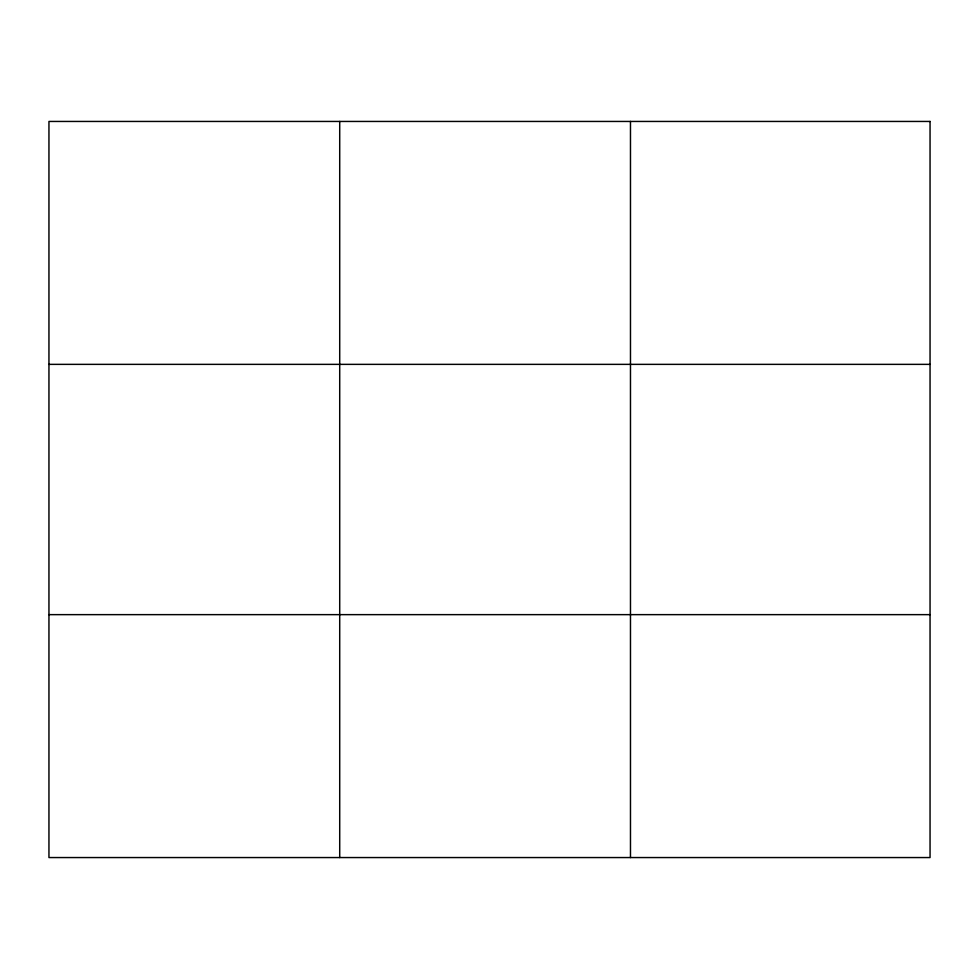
<?xml version="1.0" encoding="UTF-8"?>
<svg xmlns="http://www.w3.org/2000/svg" width="979" height="979" viewBox="0 0 979 979"><rect width="100%" height="100%" fill="white"/><g stroke="black" fill="none" stroke-linecap="round" stroke-linejoin="round"><path stroke-width="1.47" d="M339.713 857.555L339.713 121.445M630.476 857.555L630.476 121.445M48.95 364.359L930.05 364.359M48.95 614.641L930.05 614.641M930.05 121.445L930.05 857.555L48.95 857.555L48.95 121.445L930.05 121.445"/></g></svg>
